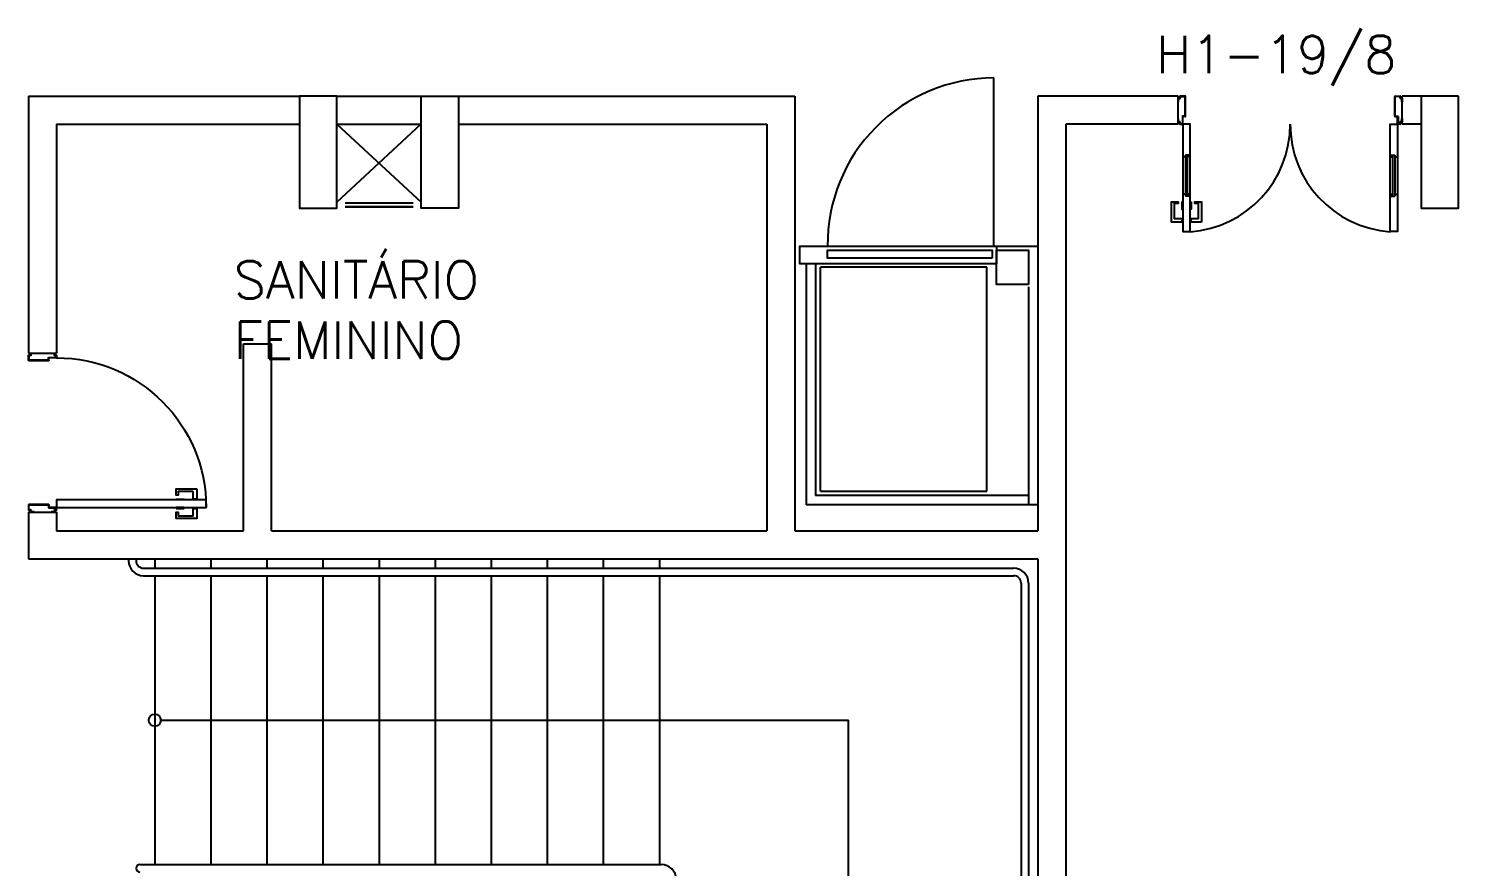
# Model space of a CAD drawing. Header units: millimetres. Extents: x 2801 to 3319, y 1187 to 1422.
# Drawn here: x 3142.47 to 3150.12, y 1312.55 to 1317.04 of the extents above; entities that cross this region are included whole.
import ezdxf

# ---------------------------------------------------------------- set-up
doc = ezdxf.new("R2010")
doc.units = ezdxf.units.MM
doc.linetypes.add('DASHED', pattern=[19.05, 12.7, -6.35])
for name, color, linetype in [('AR-ALV', 2, 'Continuous'), ('AR-CORR', 2, 'Continuous'), ('AR-ELEV2', 1, 'Continuous'), ('AR-ELEV3', 1, 'Continuous'), ('AR-ESTC', 3, 'Continuous'), ('AR-PIS', 1, 'Continuous'), ('AR-PM', 2, 'Continuous'), ('AR-PORTA', 1, 'Continuous'), ('AR-SHAFT', 1, 'Continuous'), ('AR-SIM', 2, 'Continuous'), ('DT-ESQ-VENEZIANA-C', 2, 'Continuous'), ('DT-ESQ-VENEZIANA-V', 2, 'Continuous'), ('ENDEREÇO', 2, 'Continuous'), ('EQUIPAMENTO', 2, 'Continuous'), ('maçaneta', 1, 'Continuous'), ('mov', 1, 'Continuous'), ('PM-PERFIL U-C', 2, 'Continuous'), ('PM-VIDRO', 1, 'Continuous'), ('pm1', 2, 'Continuous'), ('pm2', 2, 'Continuous'), ('projeção', 1, 'DASHED'), ('TEXTO', 2, 'Continuous')]:
    doc.layers.add(name, color=color, linetype=linetype)
doc.styles.add('UNB-100', font='simplex.shx', dxfattribs={"height": 0.2})
doc.styles.add('UNB1-100', font='simplex.shx', dxfattribs={"height": 0.2})

# ---------------------------------------------------------------- blocks, each defined once
blk = doc.blocks.new('elev-plataforma-planta')
at = {"layer": 'AR-ELEV2', "color": 2}
for p, q in [((1.1624, 1.3098), (0.2724, 1.3098)), ((0.2724, 1.3098), (0.2724, 0.1133)), ((1.1624, 1.3098), (1.1624, 0.1133)), ((0.2724, 0.1133), (0.3124, 0.1133)), ((0.3124, 0.1133), (1.1024, 0.1133)), ((1.1024, 0.1133), (1.1624, 0.1133))]:
    blk.add_line(p, q, dxfattribs=at)
for points in [[(0.05, 0.2056), (0.2212, 0.2056), (0.2212, 0.0211), (0.05, 0.0211)], [(0.2212, 0.0938), (1.2735, 0.0938), (1.2735, 0), (0.2212, 0)]]:
    blk.add_lwpolyline(points, close=True, dxfattribs=at)
at = {"layer": 'AR-ELEV3', "color": 2}
for p, q in [((0, 0), (0, 1.3841)), ((0, 1.3841), (1.2397, 1.3841)), ((0.05, 0.218), (0.05, 1.3841)), ((1.2397, 0.0938), (1.2397, 1.3841)), ((0.05, 1.3341), (1.1897, 1.3341)), ((1.1897, 0.0938), (1.1897, 1.3341)), ((0.2212, 0), (0, 0))]:
    blk.add_line(p, q, dxfattribs=at)
blk.add_lwpolyline([(0.2454, 0.0635), (1.1253, 0.0635), (1.1253, 0.0211), (0.2454, 0.0211)], close=True, dxfattribs=at)
at = {"layer": 'projeção', "color": 2}
blk.add_line((0.2353, 0), (0.2353, -0.9), dxfattribs=at)
blk.add_arc((0.2338, -0.0085), 0.8915, 270.09457, 0.5456, dxfattribs=at)
blk = doc.blocks.new('PM3')
at = {"layer": 'maçaneta'}
for points in [[(0.02, 0.825), (-0.035, 0.825), (-0.035, 0.715), (0, 0.715), (0, 0.725), (-0.02, 0.725), (-0.02, 0.8035, -0.414214), (-0.0185, 0.805), (0.02, 0.805)], [(0.125, 0.825), (0.07, 0.825), (0.07, 0.805), (0.1085, 0.805, -0.414214), (0.11, 0.8035), (0.11, 0.725), (0.09, 0.725), (0.09, 0.715), (0.125, 0.715)]]:
    blk.add_lwpolyline(points, format="xyb", close=True, dxfattribs=at)
for points in [[(0.02, 0.715), (0.02, 0.755), (0.025, 0.755), (0.025, 0.715)], [(0.07, 0.715), (0.07, 0.755), (0.065, 0.755), (0.065, 0.715)]]:
    blk.add_lwpolyline(points, close=True, dxfattribs=at)
at = {"layer": 'mov'}
blk.add_arc((0.025, 0.075), 0.8, 0, 90, dxfattribs=at)
at = {"layer": 'PM-PERFIL U-C'}
for p, q in [((0, 0.045), (0, 0.0635)), ((0.002, 0.045), (0, 0.045)), ((0.0015, 0.065), (0.01, 0.065)), ((0.002, 0.063), (0.002, 0.045)), ((0.0105, 0.063), (0.002, 0.063)), ((0.01, 0.065), (0.01, 0.0735)), ((0.0115, 0.075), (0.0235, 0.075)), ((0.012, 0.073), (0.012, 0.0645)), ((0.023, 0.073), (0.012, 0.073)), ((0.023, 0.0335), (0.023, 0.073)), ((0.038, 0.032), (0.0245, 0.032)), ((0.025, 0.0735), (0.025, 0.034)), ((0.0385, 0.034), (0.025, 0.034)), ((0.038, 0.032), (0.038, -0.073)), ((0.04, 0.0325), (0.04, -0.0735)), ((0.81, 0.0325), (0.81, -0.0735)), ((0.8115, 0.034), (0.825, 0.034)), ((0.812, 0.032), (0.8255, 0.032)), ((0.812, 0.032), (0.812, -0.073)), ((0.825, 0.0735), (0.825, 0.034)), ((0.8385, 0.075), (0.8265, 0.075)), ((0.827, 0.073), (0.838, 0.073)), ((0.827, 0.0335), (0.827, 0.073)), ((0.838, 0.073), (0.838, 0.0645)), ((0.8395, 0.063), (0.848, 0.063)), ((0.84, 0.065), (0.84, 0.0735)), ((0.8485, 0.065), (0.84, 0.065)), ((0.848, 0.063), (0.848, 0.045)), ((0.848, 0.045), (0.85, 0.045)), ((0.85, 0.045), (0.85, 0.0635)), ((0, -0.045), (0.002, -0.045)), ((0, -0.0635), (0, -0.045)), ((0.01, -0.065), (0.0015, -0.065)), ((0.002, -0.045), (0.002, -0.063)), ((0.002, -0.063), (0.0105, -0.063)), ((0.01, -0.0735), (0.01, -0.065)), ((0.0385, -0.075), (0.0115, -0.075)), ((0.012, -0.0645), (0.012, -0.073)), ((0.012, -0.073), (0.038, -0.073)), ((0.8115, -0.075), (0.8385, -0.075)), ((0.838, -0.073), (0.812, -0.073)), ((0.838, -0.0645), (0.838, -0.073)), ((0.848, -0.063), (0.8395, -0.063)), ((0.84, -0.0735), (0.84, -0.065)), ((0.84, -0.065), (0.8485, -0.065)), ((0.85, -0.045), (0.848, -0.045)), ((0.848, -0.045), (0.848, -0.063)), ((0.85, -0.0635), (0.85, -0.045))]:
    blk.add_line(p, q, dxfattribs=at)
for centre, start, end in [((0.0015, 0.0635), 90, 180), ((0.0115, 0.0735), 90, 180), ((0.0105, 0.0645), 270, 0), ((0.0245, 0.0335), 180, 270), ((0.0235, 0.0735), 360, 90), ((0.0385, 0.0325), 0, 90), ((0.8115, 0.0325), 90, 180), ((0.8265, 0.0735), 90, 180), ((0.8255, 0.0335), 270, 0), ((0.8395, 0.0645), 180, 270), ((0.8385, 0.0735), 0, 90), ((0.8485, 0.0635), 0, 90), ((0.0015, -0.0635), 180, 270), ((0.0115, -0.0735), 180, 270), ((0.0105, -0.0645), 0, 90), ((0.0385, -0.0735), 269.93864, 0), ((0.8115, -0.0735), 180, 270.06136), ((0.8395, -0.0645), 90, 180), ((0.8385, -0.0735), 270, 0), ((0.8485, -0.0635), 270, 0)]:
    blk.add_arc(centre, 0.0015, start, end, dxfattribs=at)
at = {"layer": 'pm1'}
blk.add_lwpolyline([(0.065, 0.875), (0.065, 0.075), (0.025, 0.075), (0.025, 0.875)], close=True, dxfattribs=at)
blk = doc.blocks.new('marco-d')
at = {"layer": 'PM-PERFIL U-C'}
for p, q in [((-0.0135, 0), (-0.0015, 0)), ((-0.025, -0.03), (-0.025, -0.0115)), ((-0.023, -0.03), (-0.025, -0.03)), ((-0.0235, -0.01), (-0.015, -0.01)), ((-0.0145, -0.012), (-0.023, -0.012)), ((-0.023, -0.012), (-0.023, -0.03)), ((-0.015, -0.01), (-0.015, -0.0015)), ((-0.002, -0.002), (-0.013, -0.002)), ((-0.013, -0.002), (-0.013, -0.0105)), ((-0.002, -0.0415), (-0.002, -0.002)), ((0.013, -0.043), (-0.0005, -0.043)), ((0, -0.0015), (0, -0.041)), ((0.0135, -0.041), (0, -0.041)), ((0.013, -0.043), (0.013, -0.148)), ((0.015, -0.0425), (0.015, -0.1485)), ((-0.025, -0.1385), (-0.025, -0.12)), ((-0.025, -0.12), (-0.023, -0.12)), ((-0.015, -0.14), (-0.0235, -0.14)), ((-0.023, -0.12), (-0.023, -0.138)), ((-0.023, -0.138), (-0.0145, -0.138)), ((-0.015, -0.1485), (-0.015, -0.14)), ((0.0135, -0.15), (-0.0135, -0.15)), ((-0.013, -0.1395), (-0.013, -0.148)), ((-0.013, -0.148), (0.013, -0.148))]:
    blk.add_line(p, q, dxfattribs=at)
for centre, start, end in [((-0.0135, -0.0015), 90, 180), ((-0.0015, -0.0015), 360, 90), ((-0.0235, -0.0115), 90, 180), ((-0.0145, -0.0105), 270, 0), ((-0.0005, -0.0415), 180, 270), ((0.0135, -0.0425), 0, 90), ((-0.0235, -0.1385), 180, 270), ((-0.0135, -0.1485), 180, 270), ((-0.0145, -0.1395), 0, 90), ((0.0135, -0.1485), 269.93864, 0)]:
    blk.add_arc(centre, 0.0015, start, end, dxfattribs=at)
blk = doc.blocks.new('marco-e')
at = {"layer": 'PM-PERFIL U-C'}
for p, q in [((-0.015, -0.0425), (-0.015, -0.1485)), ((-0.0135, -0.041), (0, -0.041)), ((-0.013, -0.043), (0.0005, -0.043)), ((-0.013, -0.043), (-0.013, -0.148)), ((0, -0.0015), (0, -0.041)), ((0.0135, 0), (0.0015, 0)), ((0.002, -0.0415), (0.002, -0.002)), ((0.002, -0.002), (0.013, -0.002)), ((0.013, -0.002), (0.013, -0.0105)), ((0.0145, -0.012), (0.023, -0.012)), ((0.015, -0.01), (0.015, -0.0015)), ((0.0235, -0.01), (0.015, -0.01)), ((0.023, -0.012), (0.023, -0.03)), ((0.023, -0.03), (0.025, -0.03)), ((0.025, -0.03), (0.025, -0.0115)), ((-0.0135, -0.15), (0.0135, -0.15)), ((0.013, -0.148), (-0.013, -0.148)), ((0.013, -0.1395), (0.013, -0.148)), ((0.023, -0.138), (0.0145, -0.138)), ((0.015, -0.14), (0.0235, -0.14)), ((0.015, -0.1485), (0.015, -0.14)), ((0.025, -0.12), (0.023, -0.12)), ((0.023, -0.12), (0.023, -0.138)), ((0.025, -0.1385), (0.025, -0.12))]:
    blk.add_line(p, q, dxfattribs=at)
for centre, start, end in [((-0.0135, -0.0425), 90, 180), ((0.0015, -0.0015), 90, 180), ((0.0005, -0.0415), 270, 0), ((0.0145, -0.0105), 180, 270), ((0.0135, -0.0015), 0, 90), ((0.0235, -0.0115), 0, 90), ((-0.0135, -0.1485), 180, 270.06136), ((0.0145, -0.1395), 90, 180), ((0.0135, -0.1485), 270, 0), ((0.0235, -0.1385), 270, 0)]:
    blk.add_arc(centre, 0.0015, start, end, dxfattribs=at)
blk = doc.blocks.new('PM6V')
at = {"layer": 'maçaneta'}
for points in [[(1.075, 0.675), (1.13, 0.675), (1.13, 0.655), (1.0915, 0.655, 0.414214), (1.09, 0.6535), (1.09, 0.575), (1.11, 0.575), (1.11, 0.565), (1.075, 0.565)], [(1.18, 0.675), (1.235, 0.675), (1.235, 0.565), (1.2, 0.565), (1.2, 0.575), (1.22, 0.575), (1.22, 0.6535, 0.414214), (1.2185, 0.655), (1.18, 0.655)]]:
    blk.add_lwpolyline(points, format="xyb", close=True, dxfattribs=at)
for points in [[(1.13, 0.565), (1.13, 0.605), (1.135, 0.605), (1.135, 0.565)], [(1.18, 0.565), (1.18, 0.605), (1.175, 0.605), (1.175, 0.565)]]:
    blk.add_lwpolyline(points, close=True, dxfattribs=at)
at = {"layer": 'mov'}
for centre, start, end in [((0.025, 0.1514), 359.86061, 86.01115), ((1.175, 0.1514), 93.98885, 180.13939)]:
    blk.add_arc(centre, 0.575, start, end, dxfattribs=at)
at = {"layer": 'PM-VIDRO'}
for p, q in [((0.04, 0.325), (0.04, 0.525)), ((0.05, 0.525), (0.05, 0.325)), ((1.15, 0.525), (1.15, 0.325)), ((1.16, 0.325), (1.16, 0.525))]:
    blk.add_line(p, q, dxfattribs=at)
at = {"layer": 'pm1'}
for p, q in [((0.04, 0.525), (0.025, 0.525)), ((0.065, 0.535), (0.04, 0.535)), ((0.04, 0.525), (0.04, 0.535)), ((0.05, 0.535), (0.05, 0.525)), ((0.065, 0.525), (0.05, 0.525)), ((0.065, 0.535), (0.065, 0.525)), ((1.135, 0.535), (1.135, 0.525)), ((1.135, 0.535), (1.16, 0.535)), ((1.135, 0.525), (1.15, 0.525)), ((1.15, 0.535), (1.15, 0.525)), ((1.16, 0.525), (1.16, 0.535)), ((1.16, 0.525), (1.175, 0.525)), ((0.04, 0.325), (0.025, 0.325)), ((0.04, 0.315), (0.04, 0.325)), ((0.065, 0.315), (0.04, 0.315)), ((0.065, 0.325), (0.05, 0.325)), ((0.05, 0.325), (0.05, 0.315)), ((0.065, 0.325), (0.065, 0.315)), ((1.135, 0.325), (1.135, 0.315)), ((1.135, 0.325), (1.15, 0.325)), ((1.135, 0.315), (1.16, 0.315)), ((1.15, 0.325), (1.15, 0.315)), ((1.16, 0.315), (1.16, 0.325)), ((1.16, 0.325), (1.175, 0.325))]:
    blk.add_line(p, q, dxfattribs=at)
for points in [[(0.025, 0.525), (0.025, 0.725), (0.065, 0.725), (0.065, 0.525)], [(1.175, 0.525), (1.175, 0.725), (1.135, 0.725), (1.135, 0.525)], [(0.065, 0.325), (0.065, 0.15), (0.025, 0.15), (0.025, 0.325)], [(1.135, 0.325), (1.135, 0.15), (1.175, 0.15), (1.175, 0.325)]]:
    blk.add_lwpolyline(points, dxfattribs=at)
at = {"layer": 'pm2'}
for p, q in [((0.025, 0.325), (0.025, 0.525)), ((0.065, 0.525), (0.065, 0.325)), ((1.135, 0.525), (1.135, 0.325)), ((1.175, 0.325), (1.175, 0.525))]:
    blk.add_line(p, q, dxfattribs=at)
at = {"layer": 'pm1'}
for name, p in [('marco-d', (0.025, 0.15)), ('marco-e', (1.175, 0.15))]:
    blk.add_blockref(name, p, dxfattribs=at)

msp = doc.modelspace()

# ---------------------------------------------------------------- linework, layer by layer
at = {"layer": 'AR-ALV'}
for p, q in [((3142.4749, 1316.6748), (3143.9249, 1316.6748)), ((3142.4749, 1316.6748), (3142.4749, 1315.2998)), ((3144.1249, 1316.6748), (3144.5749, 1316.6748)), ((3144.7749, 1316.6748), (3146.5749, 1316.6748)), ((3146.5749, 1316.6748), (3146.5749, 1314.3498)), ((3148.6249, 1316.6748), (3147.8749, 1316.6748)), ((3147.8749, 1316.6748), (3147.8749, 1314.3498)), ((3147.8749, 1316.6748), (3147.8749, 1314.3498)), ((3148.6249, 1316.5248), (3148.6249, 1316.6748)), ((3149.8249, 1316.5248), (3149.8249, 1316.6748)), ((3149.9249, 1316.6748), (3149.8249, 1316.6748)), ((3142.6249, 1316.5248), (3143.9249, 1316.5248)), ((3142.6249, 1316.5248), (3142.6249, 1315.2998)), ((3144.1249, 1316.5248), (3144.5749, 1316.5248)), ((3144.7749, 1316.5248), (3146.4249, 1316.5248)), ((3146.4249, 1316.5248), (3146.4249, 1314.3498)), ((3148.0249, 1316.5248), (3148.0249, 1310.5998)), ((3148.6249, 1316.5248), (3148.0249, 1316.5248)), ((3149.9249, 1316.5248), (3149.8249, 1316.5248)), ((3143.6249, 1315.3498), (3143.7749, 1315.3498)), ((3143.6249, 1314.3498), (3143.6249, 1315.3498)), ((3143.7749, 1314.3498), (3143.7749, 1315.3498)), ((3142.4749, 1315.2998), (3142.6249, 1315.2998)), ((3142.4749, 1314.4498), (3142.4749, 1314.1998)), ((3142.4749, 1314.4498), (3142.6249, 1314.4498)), ((3142.6249, 1314.4498), (3142.6249, 1314.3498)), ((3142.6249, 1314.3498), (3143.6249, 1314.3498)), ((3143.7749, 1314.3498), (3146.4249, 1314.3498)), ((3146.5749, 1314.3498), (3147.8749, 1314.3498)), ((3142.4749, 1314.1998), (3147.8749, 1314.1998)), ((3147.8749, 1314.1998), (3147.8749, 1310.7498)), ((3147.8749, 1314.1998), (3147.8749, 1311.9498)), ((3147.8749, 1314.1998), (3147.8749, 1311.9498))]:
    msp.add_line(p, q, dxfattribs=at)
at = {"layer": 'AR-CORR'}
for p, q in [((3143.0899, 1314.1498), (3147.7449, 1314.1498)), ((3143.0899, 1314.1098), (3147.7449, 1314.1098)), ((3147.7849, 1314.0698), (3147.7849, 1310.8798)), ((3147.8249, 1314.0698), (3147.8249, 1310.8798)), ((3143.0699, 1312.5648), (3145.8599, 1312.5648))]:
    msp.add_line(p, q, dxfattribs=at)
for centre, radius, start, end in [((3147.7449, 1314.0698), 0.08, 0, 90), ((3147.7449, 1314.0698), 0.04, 0, 90), ((3143.0699, 1312.5448), 0.02, 90, 270), ((3145.8599, 1312.4848), 0.08, 0, 90)]:
    msp.add_arc(centre, radius, start, end, dxfattribs=at)
at = {"layer": 'AR-ESTC'}
for points in [[(3144.1249, 1316.6748), (3143.9249, 1316.6748), (3143.9249, 1316.0748), (3144.1249, 1316.0748)], [(3144.5749, 1316.6748), (3144.7749, 1316.6748), (3144.7749, 1316.0748), (3144.5749, 1316.0748)], [(3150.1249, 1316.6748), (3149.9249, 1316.6748), (3149.9249, 1316.0748), (3150.1249, 1316.0748)]]:
    msp.add_lwpolyline(points, close=True, dxfattribs=at)
at = {"layer": 'AR-PIS'}
for p, q in [((3143.1499, 1314.1998), (3143.1499, 1314.1498)), ((3143.4499, 1314.1998), (3143.4499, 1314.1498)), ((3143.7499, 1314.1998), (3143.7499, 1314.1498)), ((3144.0499, 1314.1998), (3144.0499, 1314.1498)), ((3144.3499, 1314.1998), (3144.3499, 1314.1498)), ((3144.6499, 1314.1998), (3144.6499, 1314.1498)), ((3144.9499, 1314.1998), (3144.9499, 1314.1498)), ((3145.2499, 1314.1998), (3145.2499, 1314.1498)), ((3145.5499, 1314.1998), (3145.5499, 1314.1498)), ((3145.8499, 1314.1998), (3145.8499, 1314.1498)), ((3143.1499, 1314.1098), (3143.1499, 1312.5648)), ((3143.4499, 1314.1098), (3143.4499, 1312.5648)), ((3143.7499, 1314.1098), (3143.7499, 1312.5648)), ((3144.0499, 1314.1098), (3144.0499, 1312.5648)), ((3144.3499, 1314.1098), (3144.3499, 1312.5648)), ((3144.6499, 1314.1098), (3144.6499, 1312.5648)), ((3144.9499, 1314.1098), (3144.9499, 1312.5648)), ((3145.2499, 1314.1098), (3145.2499, 1312.5648)), ((3145.5499, 1314.1098), (3145.5499, 1312.5648)), ((3145.8499, 1314.1098), (3145.8499, 1312.5648))]:
    msp.add_line(p, q, dxfattribs=at)
at = {"layer": 'AR-PM'}
for p, q in [((3143.0099, 1314.1998), (3143.0099, 1314.1898)), ((3143.0499, 1314.1998), (3143.0499, 1314.1898)), ((3146.8624, 1311.6123), (3146.8624, 1313.3373))]:
    msp.add_line(p, q, dxfattribs=at)
for radius in [0.08, 0.04]:
    msp.add_arc((3143.0899, 1314.1898), radius, 180, 270, dxfattribs=at)
at = {"layer": 'AR-SHAFT'}
for p, q in [((3144.1249, 1316.5248), (3144.5749, 1316.1083)), ((3144.1264, 1316.1098), (3144.574, 1316.5248))]:
    msp.add_line(p, q, dxfattribs=at)
at = {"layer": 'AR-SIM'}
msp.add_line((3143.1823, 1313.3373), (3146.8624, 1313.3373), dxfattribs=at)
msp.add_circle((3143.1499, 1313.3373), 0.0323, dxfattribs=at)
at = {"layer": 'DT-ESQ-VENEZIANA-C', "ltscale": 0.1}
for p, q in [((3144.1679, 1316.0838), (3144.5319, 1316.0838)), ((3144.1679, 1316.0823), (3144.5319, 1316.0823))]:
    msp.add_line(p, q, dxfattribs=at)
at = {"layer": 'DT-ESQ-VENEZIANA-V', "ltscale": 0.1}
msp.add_line((3144.1679, 1316.1043), (3144.5319, 1316.1043), dxfattribs=at)

# ---------------------------------------------------------------- block references
at = {"rotation": 180}
msp.add_blockref('PM6V', (3149.8249, 1316.6748), dxfattribs=at)
at = {"layer": 'AR-PORTA', "xscale": -1, "rotation": 270}
msp.add_blockref('PM3', (3142.5499, 1314.4498), dxfattribs=at)
at = {"layer": 'EQUIPAMENTO', "rotation": 180}
msp.add_blockref('elev-plataforma-planta', (3147.8749, 1315.8724), dxfattribs=at)

# ---------------------------------------------------------------- texts
at = {"layer": 'ENDEREÇO', "style": 'UNB1-100'}
msp.add_text('H1-19/8', height=0.2, dxfattribs=at).set_placement((3148.5073, 1316.7978))
at = {"layer": 'TEXTO', "style": 'UNB-100'}
for s, p in [('SANITÁRIO', (3143.5729, 1315.5919)), ('FEMININO', (3143.5729, 1315.2691))]:
    msp.add_text(s, height=0.2, dxfattribs=at).set_placement(p)

doc.saveas('drawing.dxf')
